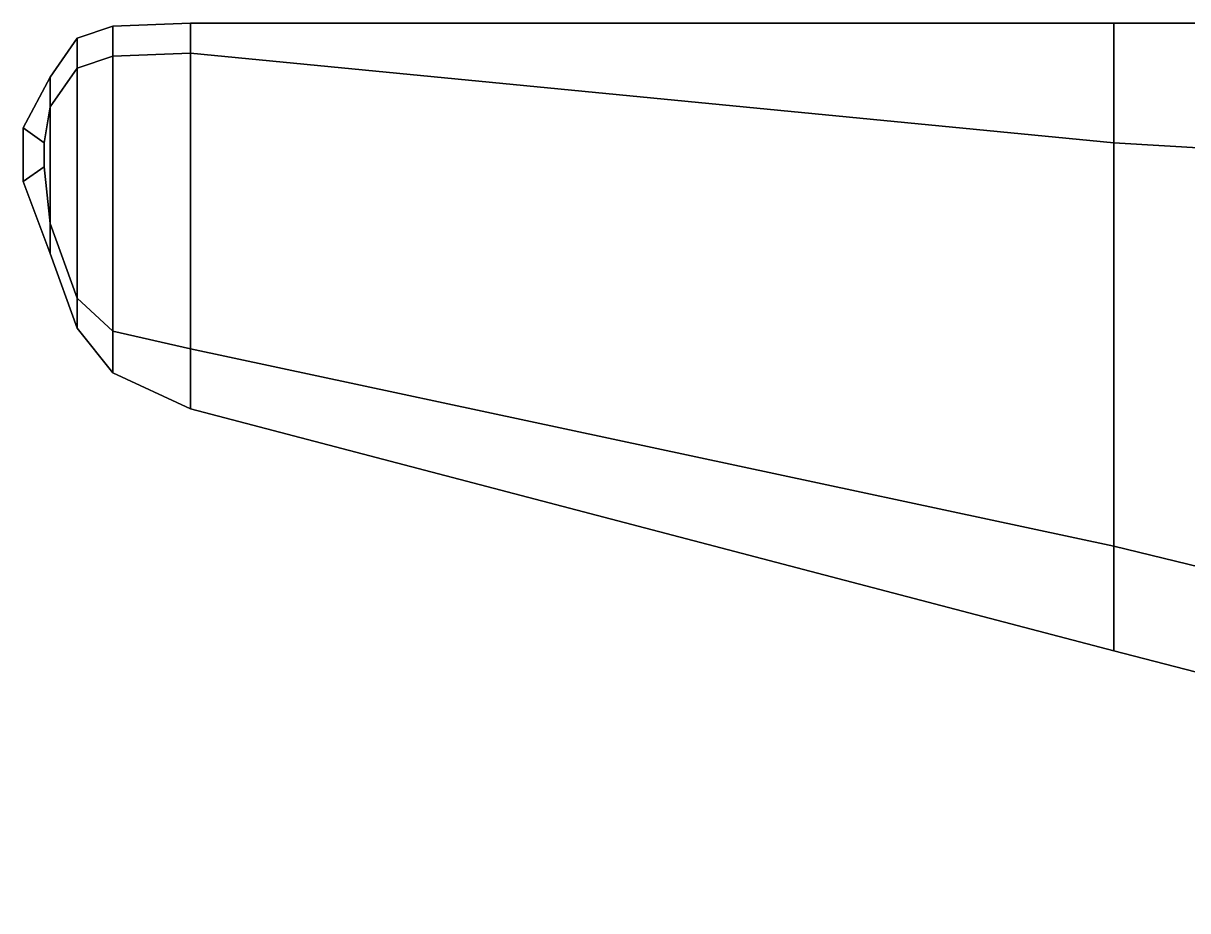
# Model space of a CAD drawing. Header units: millimetres. Extents: x -7 to 9, y -4.8 to 4.8.
# Drawn here: x -7.02 to -3.123, y 0.21 to 3.18 of the extents above; entities that cross this region are included whole.
import ezdxf

# ---------------------------------------------------------------- set-up
doc = ezdxf.new("R2010")
doc.units = ezdxf.units.MM
doc.layers.add('wing1', color=1, linetype='Continuous')

msp = doc.modelspace()

# ---------------------------------------------------------------- linework, layer by layer
at = {"layer": 'wing1'}
for points in [[(-6.84, 3.03, 2.3), (-6.72, 3.07, 2.31), (-6.72, 3.17, 2.24), (-6.84, 3.13, 2.25)], [(-6.84, 3.13, 2.25), (-6.72, 3.17, 2.24), (-6.72, 3.07, 2.17), (-6.84, 3.03, 2.2)], [(-6.72, 3.07, 2.31), (-6.46, 3.08, 2.29), (-6.46, 3.18, 2.22), (-6.72, 3.17, 2.24)], [(-6.72, 3.17, 2.24), (-6.46, 3.18, 2.22), (-6.46, 3.08, 2.15), (-6.72, 3.07, 2.17)], [(-6.46, 3.08, 2.29), (-3.37, 2.78, 2.14), (-3.37, 3.18, 1.98), (-6.46, 3.18, 2.22)], [(-6.46, 3.18, 2.22), (-3.37, 3.18, 1.98), (-3.37, 2.78, 1.84), (-6.46, 3.08, 2.15)], [(-3.37, 2.78, 2.14), (0, 2.58, 1.95), (0, 3.18, 1.75), (-3.37, 3.18, 1.98)], [(-3.37, 3.18, 1.98), (0, 3.18, 1.75), (0, 2.58, 1.51), (-3.37, 2.78, 1.84)], [(-6.93, 2.9, 2.3), (-6.84, 3.03, 2.3), (-6.84, 3.13, 2.25), (-6.93, 3, 2.26)], [(-6.93, 3, 2.26), (-6.84, 3.13, 2.25), (-6.84, 3.03, 2.2), (-6.93, 2.9, 2.22)], [(-6.72, 2.15, 2.31), (-6.46, 2.09, 2.29), (-6.46, 3.08, 2.29), (-6.72, 3.07, 2.31)], [(-6.46, 3.08, 2.15), (-6.46, 2.09, 2.15), (-6.72, 2.15, 2.17), (-6.72, 3.07, 2.17)], [(-6.46, 2.09, 2.29), (-3.37, 1.43, 2.14), (-3.37, 2.78, 2.14), (-6.46, 3.08, 2.29)], [(-3.37, 2.78, 1.84), (-3.37, 1.43, 1.84), (-6.46, 2.09, 2.15), (-6.46, 3.08, 2.15)], [(-6.84, 2.26, 2.3), (-6.72, 2.15, 2.31), (-6.72, 3.07, 2.31), (-6.84, 3.03, 2.3)], [(-6.72, 3.07, 2.17), (-6.72, 2.15, 2.17), (-6.84, 2.26, 2.2), (-6.84, 3.03, 2.2)], [(-6.93, 2.51, 2.3), (-6.84, 2.26, 2.3), (-6.84, 3.03, 2.3), (-6.93, 2.9, 2.3)], [(-6.84, 3.03, 2.2), (-6.84, 2.26, 2.2), (-6.93, 2.51, 2.22), (-6.93, 2.9, 2.22)], [(-6.95, 2.78, 2.3), (-6.93, 2.9, 2.3), (-6.93, 3, 2.26), (-7.02, 2.83, 2.27)], [(-7.02, 2.83, 2.27), (-6.93, 3, 2.26), (-6.93, 2.9, 2.22), (-6.95, 2.78, 2.23)], [(-6.95, 2.7, 2.3), (-6.93, 2.51, 2.3), (-6.93, 2.9, 2.3), (-6.95, 2.78, 2.3)], [(-6.93, 2.9, 2.22), (-6.93, 2.51, 2.22), (-6.95, 2.7, 2.23), (-6.95, 2.78, 2.23)], [(-7.02, 2.83, 2.27), (-7.02, 2.65, 2.27), (-6.95, 2.7, 2.3), (-6.95, 2.78, 2.3)], [(-6.95, 2.78, 2.23), (-6.95, 2.7, 2.23), (-7.02, 2.65, 2.27), (-7.02, 2.83, 2.27)], [(-3.37, 1.43, 2.14), (0, 0.61, 1.95), (0, 2.58, 1.95), (-3.37, 2.78, 2.14)], [(0, 2.58, 1.51), (0, 0.61, 1.51), (-3.37, 1.43, 1.84), (-3.37, 2.78, 1.84)], [(-7.02, 2.65, 2.27), (-6.93, 2.41, 2.26), (-6.93, 2.51, 2.3), (-6.95, 2.7, 2.3)], [(-6.95, 2.7, 2.23), (-6.93, 2.51, 2.22), (-6.93, 2.41, 2.26), (-7.02, 2.65, 2.27)], [(-6.93, 2.41, 2.26), (-6.84, 2.16, 2.25), (-6.84, 2.26, 2.3), (-6.93, 2.51, 2.3)], [(-6.93, 2.51, 2.22), (-6.84, 2.26, 2.2), (-6.84, 2.16, 2.25), (-6.93, 2.41, 2.26)], [(-6.84, 2.16, 2.25), (-6.72, 2.01, 2.24), (-6.72, 2.15, 2.31), (-6.84, 2.26, 2.3)], [(-6.84, 2.26, 2.2), (-6.72, 2.15, 2.17), (-6.72, 2.01, 2.24), (-6.84, 2.16, 2.25)], [(-6.72, 2.01, 2.24), (-6.46, 1.89, 2.22), (-6.46, 2.09, 2.29), (-6.72, 2.15, 2.31)], [(-6.72, 2.15, 2.17), (-6.46, 2.09, 2.15), (-6.46, 1.89, 2.22), (-6.72, 2.01, 2.24)], [(-6.46, 1.89, 2.22), (-3.37, 1.08, 1.98), (-3.37, 1.43, 2.14), (-6.46, 2.09, 2.29)], [(-6.46, 2.09, 2.15), (-3.37, 1.43, 1.84), (-3.37, 1.08, 1.98), (-6.46, 1.89, 2.22)], [(-3.37, 1.08, 1.98), (0, 0.21, 1.75), (0, 0.61, 1.95), (-3.37, 1.43, 2.14)], [(-3.37, 1.43, 1.84), (0, 0.61, 1.51), (0, 0.21, 1.75), (-3.37, 1.08, 1.98)]]:
    msp.add_3dface(points, dxfattribs=at)

doc.saveas('drawing.dxf')
